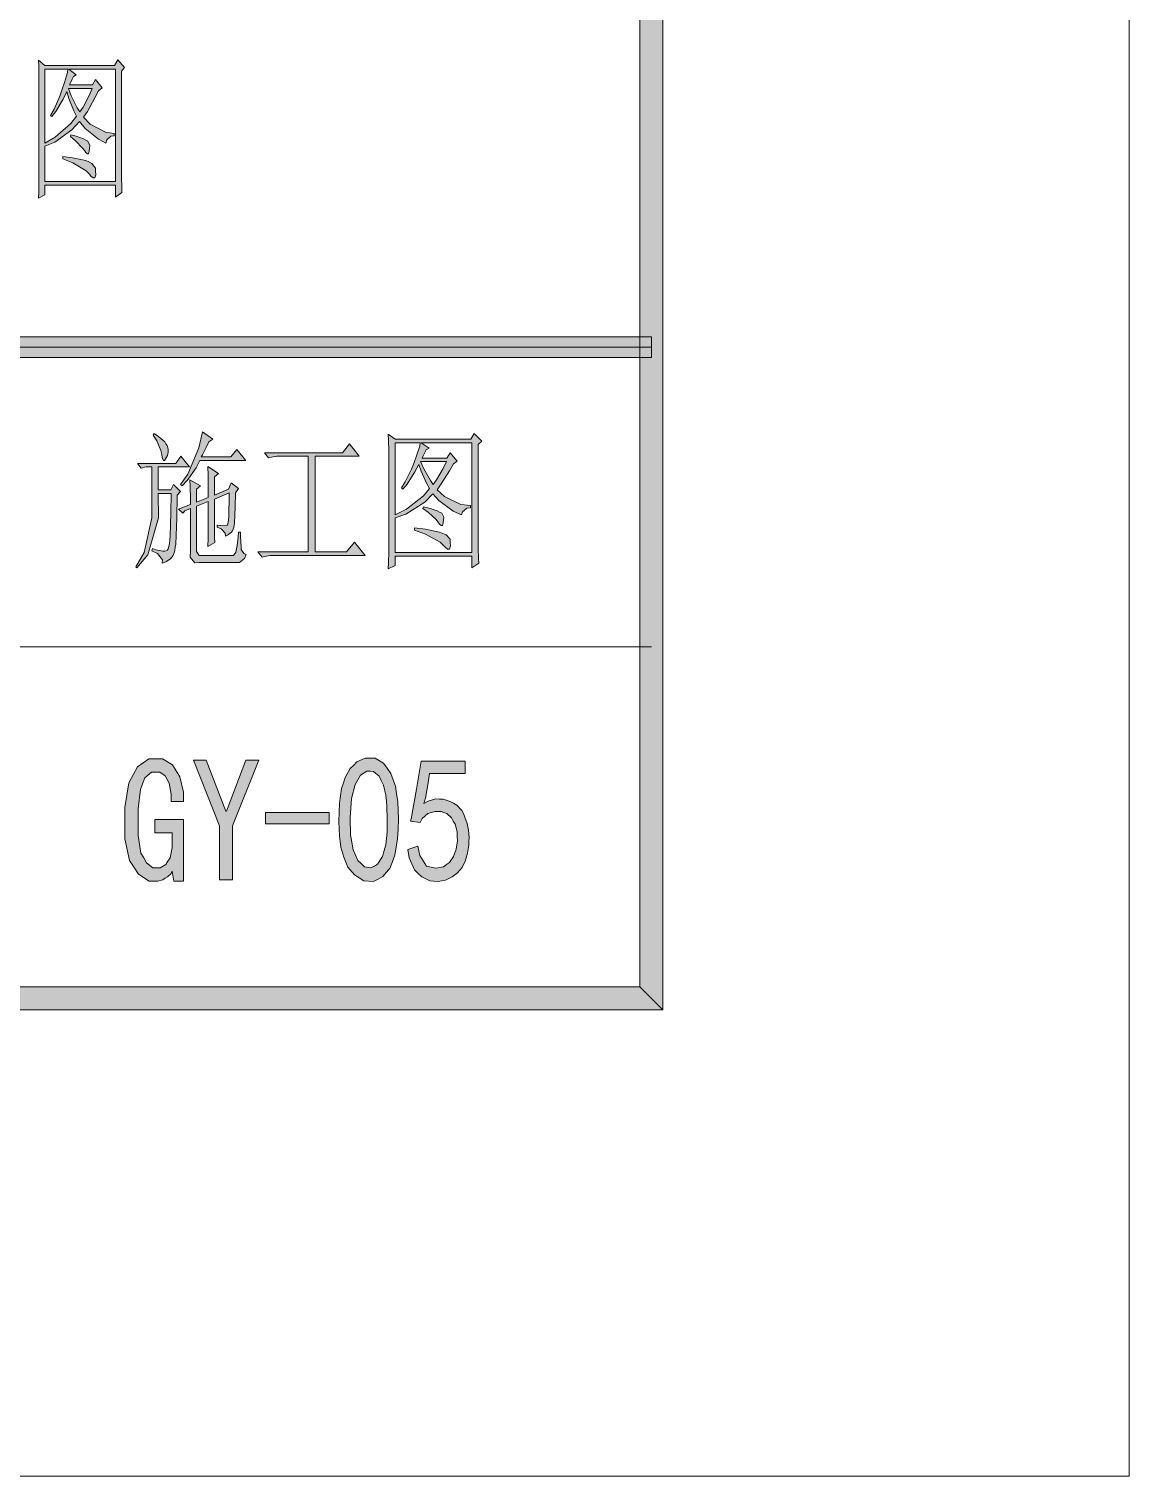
# Model space of a CAD drawing. Header units: millimetres. Extents: x 388 to 64525, y 87 to 607.
# Drawn here: x 64501.52 to 64524.56, y 310.18 to 340.47 of the extents above; entities that cross this region are included whole.
import ezdxf

# ---------------------------------------------------------------- set-up
doc = ezdxf.new("R2010")
doc.units = ezdxf.units.MM

msp = doc.modelspace()

# ---------------------------------------------------------------- hatches: boundary and pattern name
h = msp.add_hatch(color=0)
h.dxf.hatch_style = 2
h.paths.add_polyline_path([(64514.798, 319.942), (64514.314, 320.426), (64514.314, 596.98), (64514.798, 597.464)])
h = msp.add_hatch(color=0)
h.paths.add_polyline_path([(64503.462, 339.591), (64503.462, 337.506), (64503.462, 337.38), (64503.469, 337.155), (64503.472, 337.054), (64503.336, 336.954), (64503.336, 337.205), (64501.86, 337.205), (64501.86, 337.004), (64501.724, 336.929), (64501.731, 337.054), (64501.735, 337.312), (64501.735, 337.445), (64501.735, 339.34), (64501.735, 339.448), (64501.731, 339.688), (64501.724, 339.82), (64501.86, 339.706), (64503.318, 339.706), (64503.383, 339.831), (64503.526, 339.666)])
h.paths.add_polyline_path([(64501.86, 337.28), (64503.336, 337.28), (64503.336, 339.631), (64502.358, 339.631), (64502.512, 339.516), (64502.458, 339.48), (64502.43, 339.423), (64502.39, 339.333), (64502.376, 339.304), (64502.856, 339.304), (64502.921, 339.416), (64503.057, 339.24), (64502.981, 339.179), (64502.906, 339.029), (64502.749, 338.749), (64502.666, 338.624), (64502.806, 338.48), (64503.128, 338.312), (64503.307, 338.287), (64503.307, 338.237), (64503.239, 338.23), (64503.153, 338.154), (64503.136, 338.086), (64502.978, 338.165), (64502.702, 338.391), (64502.584, 338.538), (64502.426, 338.362), (64502.064, 338.104), (64501.86, 338.022)])
h.paths.add_polyline_path([(64501.86, 339.631), (64501.86, 338.086), (64502.075, 338.212), (64502.405, 338.495), (64502.523, 338.649), (64502.462, 338.763), (64502.358, 339.021), (64502.315, 339.165), (64502.24, 339.007), (64502.086, 338.746), (64502.007, 338.638), (64501.978, 338.663), (64502.05, 338.796), (64502.172, 339.068), (64502.222, 339.211), (64502.272, 339.351), (64502.333, 339.562), (64502.34, 339.631)])
h.paths.add_polyline_path([(64502.351, 339.229), (64502.412, 339.072), (64502.534, 338.824), (64502.594, 338.738), (64502.659, 338.839), (64502.784, 339.082), (64502.849, 339.229)])
h = msp.add_hatch(color=0)
h.dxf.hatch_style = 2
h.paths.add_polyline_path([(64502.405, 338.258), (64502.512, 338.23), (64502.666, 338.172), (64502.713, 338.147), (64502.756, 338.122), (64502.799, 338.036), (64502.792, 337.979), (64502.788, 337.918), (64502.77, 337.857), (64502.756, 337.857), (64502.745, 337.857), (64502.713, 337.889), (64502.695, 337.921), (64502.648, 337.982), (64502.498, 338.133), (64502.394, 338.222)])
h = msp.add_hatch(color=0)
h.dxf.hatch_style = 2
h.paths.add_polyline_path([(64502.233, 337.807), (64502.44, 337.775), (64502.713, 337.717), (64502.781, 337.689), (64502.845, 337.66), (64502.917, 337.563), (64502.921, 337.495), (64502.924, 337.423), (64502.906, 337.355), (64502.885, 337.355), (64502.87, 337.355), (64502.824, 337.395), (64502.792, 337.431), (64502.723, 337.506), (64502.444, 337.671), (64502.233, 337.757)])
h = msp.add_hatch(color=0)
h.dxf.hatch_style = 2
h.paths.add_polyline_path([(64464.508, 333.6), (64464.508, 334.03), (64514.558, 334.03), (64514.558, 333.6)])
h = msp.add_hatch(color=0)
h.dxf.hatch_style = 2
h.paths.add_polyline_path([(64504.149, 332.006), (64504.246, 331.938), (64504.368, 331.83), (64504.393, 331.791), (64504.418, 331.752), (64504.443, 331.68), (64504.443, 331.651), (64504.443, 331.612), (64504.425, 331.544), (64504.404, 331.508), (64504.386, 331.476), (64504.361, 331.44), (64504.339, 331.44), (64504.314, 331.501), (64504.307, 331.565), (64504.286, 331.651), (64504.2, 331.852), (64504.128, 331.97)])
h = msp.add_hatch(color=0)
h.dxf.hatch_style = 2
h.paths.add_polyline_path([(64505.16, 332.042), (64505.375, 331.884), (64505.289, 331.834), (64505.235, 331.716), (64505.156, 331.558), (64505.131, 331.515), (64505.751, 331.515), (64505.876, 331.673), (64506.063, 331.44), (64505.103, 331.44), (64505.024, 331.286), (64504.837, 331.024), (64504.73, 330.913), (64504.698, 330.938), (64504.852, 331.153), (64505.081, 331.705)])
h = msp.add_hatch(color=0)
h.paths.add_polyline_path([(64510.932, 331.773), (64510.932, 329.734), (64510.932, 329.613), (64510.939, 329.39), (64510.943, 329.294), (64510.796, 329.197), (64510.796, 329.441), (64509.194, 329.441), (64509.194, 329.244), (64509.047, 329.172), (64509.055, 329.294), (64509.058, 329.545), (64509.058, 329.673), (64509.058, 331.529), (64509.058, 331.633), (64509.055, 331.866), (64509.047, 331.995), (64509.194, 331.884), (64510.778, 331.884), (64510.846, 332.006), (64511.004, 331.845)])
h.paths.add_polyline_path([(64509.194, 329.516), (64510.796, 329.516), (64510.796, 331.809), (64509.735, 331.809), (64509.904, 331.698), (64509.843, 331.662), (64509.814, 331.608), (64509.771, 331.522), (64509.757, 331.49), (64510.276, 331.49), (64510.344, 331.601), (64510.491, 331.429), (64510.412, 331.368), (64510.33, 331.221), (64510.158, 330.949), (64510.069, 330.827), (64510.223, 330.687), (64510.57, 330.523), (64510.767, 330.498), (64510.767, 330.447), (64510.692, 330.44), (64510.599, 330.369), (64510.581, 330.301), (64510.409, 330.379), (64510.108, 330.601), (64509.983, 330.741), (64509.811, 330.569), (64509.416, 330.318), (64509.194, 330.24)])
h.paths.add_polyline_path([(64509.194, 331.809), (64509.194, 330.301), (64509.427, 330.422), (64509.785, 330.698), (64509.911, 330.852), (64509.85, 330.963), (64509.735, 331.214), (64509.685, 331.357), (64509.606, 331.203), (64509.442, 330.945), (64509.352, 330.842), (64509.323, 330.867), (64509.402, 330.996), (64509.535, 331.261), (64509.588, 331.4), (64509.642, 331.537), (64509.707, 331.741), (64509.717, 331.809)])
h.paths.add_polyline_path([(64509.725, 331.418), (64509.796, 331.264), (64509.929, 331.024), (64509.99, 330.938), (64510.061, 331.035), (64510.198, 331.275), (64510.266, 331.418)])
h = msp.add_hatch(color=0)
h.dxf.hatch_style = 2
h.paths.add_polyline_path([(64506.457, 331.601), (64508.087, 331.601), (64508.234, 331.787), (64508.438, 331.529), (64507.517, 331.529), (64507.517, 329.527), (64508.173, 329.527), (64508.342, 329.734), (64508.567, 329.451), (64506.643, 329.451), (64506.579, 329.451), (64506.46, 329.433), (64506.407, 329.416), (64506.317, 329.527), (64507.371, 329.527), (64507.371, 331.529), (64506.779, 331.529), (64506.715, 331.529), (64506.6, 331.512), (64506.543, 331.494)])
h = msp.add_hatch(color=0)
h.dxf.hatch_style = 2
h.paths.add_polyline_path([(64503.784, 329.197), (64503.766, 329.218), (64503.935, 329.516), (64504.099, 330.24), (64504.099, 330.67), (64504.099, 331.307), (64503.981, 331.307), (64503.874, 331.282), (64503.795, 331.379), (64504.601, 331.379), (64504.708, 331.529), (64504.884, 331.307), (64504.228, 331.307), (64504.228, 330.827), (64504.493, 330.827), (64504.551, 330.938), (64504.698, 330.791), (64504.63, 330.716), (64504.619, 330.236), (64504.601, 329.691), (64504.59, 329.623), (64504.579, 329.555), (64504.544, 329.451), (64504.519, 329.416), (64504.49, 329.38), (64504.39, 329.319), (64504.314, 329.294), (64504.321, 329.362), (64504.214, 329.491), (64504.099, 329.552), (64504.11, 329.598), (64504.182, 329.573), (64504.293, 329.548), (64504.332, 329.545), (64504.368, 329.541), (64504.418, 329.555), (64504.429, 329.573), (64504.44, 329.595), (64504.465, 329.695), (64504.472, 329.777), (64504.483, 329.86), (64504.497, 330.347), (64504.501, 330.752), (64504.228, 330.752), (64504.235, 330.243), (64504.017, 329.466)])
h = msp.add_hatch(color=0)
h.dxf.hatch_style = 2
h.paths.add_polyline_path([(64505.031, 330.569), (64505.278, 330.666), (64505.278, 330.802), (64505.275, 331.128), (64505.267, 331.318), (64505.493, 331.171), (64505.407, 331.096), (64505.407, 330.716), (64505.701, 330.838), (64505.758, 330.974), (64505.916, 330.852), (64505.848, 330.766), (64505.844, 330.472), (64505.83, 330.132), (64505.823, 330.086), (64505.816, 330.039), (64505.787, 329.967), (64505.765, 329.942), (64505.74, 329.921), (64505.679, 329.878), (64505.64, 329.856), (64505.636, 329.921), (64505.547, 330.01), (64505.464, 330.043), (64505.464, 330.089), (64505.543, 330.078), (64505.64, 330.071), (64505.661, 330.078), (64505.679, 330.086), (64505.704, 330.182), (64505.712, 330.275), (64505.712, 330.369), (64505.715, 330.612), (64505.719, 330.766), (64505.407, 330.63), (64505.407, 330.103), (64505.407, 330.017), (64505.411, 329.828), (64505.414, 329.724), (64505.267, 329.638), (64505.275, 329.813), (64505.278, 330.286), (64505.278, 330.58), (64505.031, 330.483), (64505.031, 329.613), (64505.031, 329.534), (64505.092, 329.451), (64505.149, 329.451), (64505.769, 329.451), (64505.808, 329.451), (64505.859, 329.523), (64505.873, 329.595), (64505.884, 329.663), (64505.905, 329.838), (64505.916, 329.942), (64505.955, 329.942), (64505.955, 329.871), (64505.959, 329.724), (64505.966, 329.648), (64505.97, 329.577), (64506.023, 329.491), (64506.074, 329.476), (64506.038, 329.39), (64505.93, 329.304), (64505.859, 329.304), (64505.092, 329.304), (64504.995, 329.301), (64504.898, 329.416), (64504.905, 329.537), (64504.905, 330.433), (64504.787, 330.386), (64504.748, 330.336), (64504.658, 330.422), (64504.905, 330.519), (64504.905, 330.637), (64504.898, 330.895), (64504.895, 331.035), (64505.12, 330.913), (64505.031, 330.838)])
h = msp.add_hatch(color=0)
h.dxf.hatch_style = 2
h.paths.add_polyline_path([(64509.785, 330.472), (64509.904, 330.44), (64510.069, 330.386), (64510.119, 330.361), (64510.169, 330.336), (64510.212, 330.254), (64510.208, 330.197), (64510.201, 330.139), (64510.183, 330.078), (64510.169, 330.078), (64510.155, 330.078), (64510.119, 330.111), (64510.101, 330.139), (64510.051, 330.204), (64509.889, 330.351), (64509.775, 330.437)])
h = msp.add_hatch(color=0)
h.dxf.hatch_style = 2
h.paths.add_polyline_path([(64509.599, 330.028), (64509.825, 330), (64510.122, 329.942), (64510.194, 329.914), (64510.262, 329.885), (64510.341, 329.792), (64510.344, 329.724), (64510.348, 329.656), (64510.33, 329.587), (64510.305, 329.587), (64510.291, 329.587), (64510.241, 329.627), (64510.208, 329.663), (64510.133, 329.734), (64509.828, 329.896), (64509.599, 329.982)])
h = msp.add_hatch(color=0)
h.dxf.hatch_style = 2
h.paths.add_polyline_path([(64504.759, 322.637), (64504.562, 322.637), (64504.526, 322.841), (64504.501, 322.798), (64504.429, 322.726), (64504.379, 322.697), (64504.329, 322.665), (64504.221, 322.637), (64504.164, 322.637), (64504.042, 322.637), (64503.82, 322.78), (64503.727, 322.923), (64503.63, 323.067), (64503.533, 323.522), (64503.533, 323.837), (64503.533, 324.177), (64503.619, 324.69), (64503.709, 324.858), (64503.795, 325.026), (64504.035, 325.195), (64504.185, 325.195), (64504.321, 325.195), (64504.533, 325.069), (64504.608, 324.944), (64504.683, 324.822), (64504.759, 324.5), (64504.759, 324.303), (64504.501, 324.303), (64504.501, 324.457), (64504.461, 324.686), (64504.422, 324.761), (64504.379, 324.84), (64504.264, 324.915), (64504.185, 324.915), (64504.092, 324.915), (64503.952, 324.797), (64503.906, 324.675), (64503.859, 324.553), (64503.813, 324.149), (64503.813, 323.866), (64503.813, 323.593), (64503.87, 323.221), (64503.931, 323.12), (64503.988, 323.016), (64504.121, 322.916), (64504.2, 322.916), (64504.275, 322.916), (64504.393, 322.984), (64504.436, 323.052), (64504.483, 323.124), (64504.526, 323.339), (64504.526, 323.486), (64504.526, 323.647), (64504.164, 323.647), (64504.164, 323.923), (64504.759, 323.923)])
h = msp.add_hatch(color=0)
h.dxf.hatch_style = 2
h.paths.add_polyline_path([(64506.335, 325.166), (64505.787, 323.79), (64505.787, 322.665), (64505.518, 322.665), (64505.518, 323.79), (64504.97, 325.166), (64505.239, 325.166), (64505.647, 324.098), (64505.658, 324.098), (64506.066, 325.166)])
h = msp.add_hatch(color=0)
h.paths.add_polyline_path([(64508.019, 324.077), (64508.026, 324.27), (64508.069, 324.575), (64508.109, 324.69), (64508.144, 324.804), (64508.252, 324.991), (64508.324, 325.062), (64508.392, 325.134), (64508.567, 325.209), (64508.668, 325.209), (64508.772, 325.209), (64508.947, 325.102), (64509.026, 324.998), (64509.101, 324.89), (64509.198, 324.625), (64509.223, 324.464), (64509.248, 324.303), (64509.262, 323.934), (64509.252, 323.726), (64509.244, 323.518), (64509.184, 323.178), (64509.137, 323.045), (64509.087, 322.916), (64508.936, 322.733), (64508.836, 322.68), (64508.739, 322.629), (64508.539, 322.64), (64508.438, 322.705), (64508.342, 322.766), (64508.202, 322.93), (64508.159, 323.031), (64508.119, 323.135), (64508.058, 323.35), (64508.044, 323.464), (64508.026, 323.575), (64508.012, 323.883)])
h.paths.add_polyline_path([(64508.266, 324.163), (64508.248, 323.962), (64508.259, 323.604), (64508.288, 323.45), (64508.316, 323.292), (64508.413, 323.07), (64508.481, 323.002), (64508.549, 322.938), (64508.686, 322.912), (64508.757, 322.952), (64508.825, 322.991), (64508.929, 323.153), (64508.961, 323.274), (64508.994, 323.393), (64509.026, 323.658), (64509.026, 323.797), (64509.026, 323.941), (64509.015, 324.199), (64509.008, 324.317), (64508.997, 324.435), (64508.947, 324.647), (64508.9, 324.74), (64508.857, 324.836), (64508.739, 324.933), (64508.668, 324.937), (64508.596, 324.94), (64508.467, 324.851), (64508.41, 324.754), (64508.356, 324.661), (64508.281, 324.364)])
h = msp.add_hatch(color=0)
h.dxf.hatch_style = 2
h.paths.add_polyline_path([(64509.667, 323.367), (64509.707, 323.17), (64509.846, 322.952), (64509.947, 322.93), (64510.047, 322.909), (64510.208, 322.934), (64510.269, 322.981), (64510.33, 323.027), (64510.416, 323.153), (64510.445, 323.228), (64510.47, 323.307), (64510.495, 323.479), (64510.491, 323.572), (64510.488, 323.668), (64510.448, 323.83), (64510.409, 323.894), (64510.369, 323.959), (64510.276, 324.048), (64510.215, 324.07), (64510.158, 324.091), (64510.026, 324.091), (64509.954, 324.07), (64509.879, 324.048), (64509.76, 323.944), (64509.714, 323.866), (64509.517, 323.894), (64509.528, 323.937), (64509.639, 324.564), (64509.735, 325.148), (64510.66, 325.148), (64510.66, 324.887), (64509.911, 324.887), (64509.882, 324.69), (64509.825, 324.374), (64509.796, 324.26), (64509.882, 324.31), (64510.047, 324.356), (64510.122, 324.353), (64510.198, 324.349), (64510.344, 324.306), (64510.416, 324.267), (64510.484, 324.227), (64510.588, 324.116), (64510.62, 324.048), (64510.653, 323.977), (64510.699, 323.84), (64510.713, 323.769), (64510.728, 323.701), (64510.739, 323.55), (64510.735, 323.471), (64510.735, 323.389), (64510.706, 323.224), (64510.685, 323.142), (64510.66, 323.056), (64510.592, 322.92), (64510.545, 322.862), (64510.495, 322.809), (64510.384, 322.723), (64510.316, 322.69), (64510.248, 322.654), (64510.094, 322.629), (64510.004, 322.637), (64509.918, 322.644), (64509.753, 322.726), (64509.674, 322.798), (64509.596, 322.869), (64509.485, 323.12), (64509.456, 323.296)])
h = msp.add_hatch(color=0)
h.dxf.hatch_style = 2
h.paths.add_polyline_path([(64507.808, 323.837), (64506.478, 323.837), (64506.478, 324.07), (64507.808, 324.07)])
h = msp.add_hatch(color=0)
h.dxf.hatch_style = 2
h.paths.add_polyline_path([(64125.302, 319.942), (64125.782, 320.426), (64514.314, 320.426), (64514.798, 319.942)])

# ---------------------------------------------------------------- linework, layer by layer
at = {"color": 0, "lineweight": 0}
for points in [[(64103.998, 310.182), (64103.998, 607.224), (64524.558, 607.224), (64524.558, 310.182)], [(64514.798, 319.942), (64514.314, 320.426), (64514.314, 596.98), (64514.798, 597.464)], [(64503.462, 339.591), (64503.462, 337.506), (64503.462, 337.38), (64503.469, 337.155), (64503.472, 337.054), (64503.336, 336.954), (64503.336, 337.205), (64501.86, 337.205), (64501.86, 337.004), (64501.724, 336.929), (64501.731, 337.054), (64501.735, 337.312), (64501.735, 337.445), (64501.735, 339.34), (64501.735, 339.448), (64501.731, 339.688), (64501.724, 339.82), (64501.86, 339.706), (64503.318, 339.706), (64503.383, 339.831), (64503.526, 339.666)], [(64501.86, 337.28), (64503.336, 337.28), (64503.336, 339.631), (64502.358, 339.631), (64502.512, 339.516), (64502.458, 339.48), (64502.43, 339.423), (64502.39, 339.333), (64502.376, 339.304), (64502.856, 339.304), (64502.921, 339.416), (64503.057, 339.24), (64502.981, 339.179), (64502.906, 339.029), (64502.749, 338.749), (64502.666, 338.624), (64502.806, 338.48), (64503.128, 338.312), (64503.307, 338.287), (64503.307, 338.237), (64503.239, 338.23), (64503.153, 338.154), (64503.136, 338.086), (64502.978, 338.165), (64502.702, 338.391), (64502.584, 338.538), (64502.426, 338.362), (64502.064, 338.104), (64501.86, 338.022)], [(64501.86, 339.631), (64501.86, 338.086), (64502.075, 338.212), (64502.405, 338.495), (64502.523, 338.649), (64502.462, 338.763), (64502.358, 339.021), (64502.315, 339.165), (64502.24, 339.007), (64502.086, 338.746), (64502.007, 338.638), (64501.978, 338.663), (64502.05, 338.796), (64502.172, 339.068), (64502.222, 339.211), (64502.272, 339.351), (64502.333, 339.562), (64502.34, 339.631)], [(64502.351, 339.229), (64502.412, 339.072), (64502.534, 338.824), (64502.594, 338.738), (64502.659, 338.839), (64502.784, 339.082), (64502.849, 339.229)], [(64502.405, 338.258), (64502.512, 338.23), (64502.666, 338.172), (64502.713, 338.147), (64502.756, 338.122), (64502.799, 338.036), (64502.792, 337.979), (64502.788, 337.918), (64502.77, 337.857), (64502.756, 337.857), (64502.745, 337.857), (64502.713, 337.889), (64502.695, 337.921), (64502.648, 337.982), (64502.498, 338.133), (64502.394, 338.222)], [(64502.233, 337.807), (64502.44, 337.775), (64502.713, 337.717), (64502.781, 337.689), (64502.845, 337.66), (64502.917, 337.563), (64502.921, 337.495), (64502.924, 337.423), (64502.906, 337.355), (64502.885, 337.355), (64502.87, 337.355), (64502.824, 337.395), (64502.792, 337.431), (64502.723, 337.506), (64502.444, 337.671), (64502.233, 337.757)], [(64464.508, 333.6), (64464.508, 334.03), (64514.558, 334.03), (64514.558, 333.6)], [(64504.149, 332.006), (64504.246, 331.938), (64504.368, 331.83), (64504.393, 331.791), (64504.418, 331.752), (64504.443, 331.68), (64504.443, 331.651), (64504.443, 331.612), (64504.425, 331.544), (64504.404, 331.508), (64504.386, 331.476), (64504.361, 331.44), (64504.339, 331.44), (64504.314, 331.501), (64504.307, 331.565), (64504.286, 331.651), (64504.2, 331.852), (64504.128, 331.97)], [(64505.16, 332.042), (64505.375, 331.884), (64505.289, 331.834), (64505.235, 331.716), (64505.156, 331.558), (64505.131, 331.515), (64505.751, 331.515), (64505.876, 331.673), (64506.063, 331.44), (64505.103, 331.44), (64505.024, 331.286), (64504.837, 331.024), (64504.73, 330.913), (64504.698, 330.938), (64504.852, 331.153), (64505.081, 331.705)], [(64510.932, 331.773), (64510.932, 329.734), (64510.932, 329.613), (64510.939, 329.39), (64510.943, 329.294), (64510.796, 329.197), (64510.796, 329.441), (64509.194, 329.441), (64509.194, 329.244), (64509.047, 329.172), (64509.055, 329.294), (64509.058, 329.545), (64509.058, 329.673), (64509.058, 331.529), (64509.058, 331.633), (64509.055, 331.866), (64509.047, 331.995), (64509.194, 331.884), (64510.778, 331.884), (64510.846, 332.006), (64511.004, 331.845)], [(64506.457, 331.601), (64508.087, 331.601), (64508.234, 331.787), (64508.438, 331.529), (64507.517, 331.529), (64507.517, 329.527), (64508.173, 329.527), (64508.342, 329.734), (64508.567, 329.451), (64506.643, 329.451), (64506.579, 329.451), (64506.46, 329.433), (64506.407, 329.416), (64506.317, 329.527), (64507.371, 329.527), (64507.371, 331.529), (64506.779, 331.529), (64506.715, 331.529), (64506.6, 331.512), (64506.543, 331.494)], [(64509.194, 329.516), (64510.796, 329.516), (64510.796, 331.809), (64509.735, 331.809), (64509.904, 331.698), (64509.843, 331.662), (64509.814, 331.608), (64509.771, 331.522), (64509.757, 331.49), (64510.276, 331.49), (64510.344, 331.601), (64510.491, 331.429), (64510.412, 331.368), (64510.33, 331.221), (64510.158, 330.949), (64510.069, 330.827), (64510.223, 330.687), (64510.57, 330.523), (64510.767, 330.498), (64510.767, 330.447), (64510.692, 330.44), (64510.599, 330.369), (64510.581, 330.301), (64510.409, 330.379), (64510.108, 330.601), (64509.983, 330.741), (64509.811, 330.569), (64509.416, 330.318), (64509.194, 330.24)], [(64509.194, 331.809), (64509.194, 330.301), (64509.427, 330.422), (64509.785, 330.698), (64509.911, 330.852), (64509.85, 330.963), (64509.735, 331.214), (64509.685, 331.357), (64509.606, 331.203), (64509.442, 330.945), (64509.352, 330.842), (64509.323, 330.867), (64509.402, 330.996), (64509.535, 331.261), (64509.588, 331.4), (64509.642, 331.537), (64509.707, 331.741), (64509.717, 331.809)], [(64503.784, 329.197), (64503.766, 329.218), (64503.935, 329.516), (64504.099, 330.24), (64504.099, 330.67), (64504.099, 331.307), (64503.981, 331.307), (64503.874, 331.282), (64503.795, 331.379), (64504.601, 331.379), (64504.708, 331.529), (64504.884, 331.307), (64504.228, 331.307), (64504.228, 330.827), (64504.493, 330.827), (64504.551, 330.938), (64504.698, 330.791), (64504.63, 330.716), (64504.619, 330.236), (64504.601, 329.691), (64504.59, 329.623), (64504.579, 329.555), (64504.544, 329.451), (64504.519, 329.416), (64504.49, 329.38), (64504.39, 329.319), (64504.314, 329.294), (64504.321, 329.362), (64504.214, 329.491), (64504.099, 329.552), (64504.11, 329.598), (64504.182, 329.573), (64504.293, 329.548), (64504.332, 329.545), (64504.368, 329.541), (64504.418, 329.555), (64504.429, 329.573), (64504.44, 329.595), (64504.465, 329.695), (64504.472, 329.777), (64504.483, 329.86), (64504.497, 330.347), (64504.501, 330.752), (64504.228, 330.752), (64504.235, 330.243), (64504.017, 329.466)], [(64509.725, 331.418), (64509.796, 331.264), (64509.929, 331.024), (64509.99, 330.938), (64510.061, 331.035), (64510.198, 331.275), (64510.266, 331.418)], [(64505.031, 330.569), (64505.278, 330.666), (64505.278, 330.802), (64505.275, 331.128), (64505.267, 331.318), (64505.493, 331.171), (64505.407, 331.096), (64505.407, 330.716), (64505.701, 330.838), (64505.758, 330.974), (64505.916, 330.852), (64505.848, 330.766), (64505.844, 330.472), (64505.83, 330.132), (64505.823, 330.086), (64505.816, 330.039), (64505.787, 329.967), (64505.765, 329.942), (64505.74, 329.921), (64505.679, 329.878), (64505.64, 329.856), (64505.636, 329.921), (64505.547, 330.01), (64505.464, 330.043), (64505.464, 330.089), (64505.543, 330.078), (64505.64, 330.071), (64505.661, 330.078), (64505.679, 330.086), (64505.704, 330.182), (64505.712, 330.275), (64505.712, 330.369), (64505.715, 330.612), (64505.719, 330.766), (64505.407, 330.63), (64505.407, 330.103), (64505.407, 330.017), (64505.411, 329.828), (64505.414, 329.724), (64505.267, 329.638), (64505.275, 329.813), (64505.278, 330.286), (64505.278, 330.58), (64505.031, 330.483), (64505.031, 329.613), (64505.031, 329.534), (64505.092, 329.451), (64505.149, 329.451), (64505.769, 329.451), (64505.808, 329.451), (64505.859, 329.523), (64505.873, 329.595), (64505.884, 329.663), (64505.905, 329.838), (64505.916, 329.942), (64505.955, 329.942), (64505.955, 329.871), (64505.959, 329.724), (64505.966, 329.648), (64505.97, 329.577), (64506.023, 329.491), (64506.074, 329.476), (64506.038, 329.39), (64505.93, 329.304), (64505.859, 329.304), (64505.092, 329.304), (64504.995, 329.301), (64504.898, 329.416), (64504.905, 329.537), (64504.905, 330.433), (64504.787, 330.386), (64504.748, 330.336), (64504.658, 330.422), (64504.905, 330.519), (64504.905, 330.637), (64504.898, 330.895), (64504.895, 331.035), (64505.12, 330.913), (64505.031, 330.838)], [(64509.785, 330.472), (64509.904, 330.44), (64510.069, 330.386), (64510.119, 330.361), (64510.169, 330.336), (64510.212, 330.254), (64510.208, 330.197), (64510.201, 330.139), (64510.183, 330.078), (64510.169, 330.078), (64510.155, 330.078), (64510.119, 330.111), (64510.101, 330.139), (64510.051, 330.204), (64509.889, 330.351), (64509.775, 330.437)], [(64509.599, 330.028), (64509.825, 330), (64510.122, 329.942), (64510.194, 329.914), (64510.262, 329.885), (64510.341, 329.792), (64510.344, 329.724), (64510.348, 329.656), (64510.33, 329.587), (64510.305, 329.587), (64510.291, 329.587), (64510.241, 329.627), (64510.208, 329.663), (64510.133, 329.734), (64509.828, 329.896), (64509.599, 329.982)], [(64504.759, 322.637), (64504.562, 322.637), (64504.526, 322.841), (64504.501, 322.798), (64504.429, 322.726), (64504.379, 322.697), (64504.329, 322.665), (64504.221, 322.637), (64504.164, 322.637), (64504.042, 322.637), (64503.82, 322.78), (64503.727, 322.923), (64503.63, 323.067), (64503.533, 323.522), (64503.533, 323.837), (64503.533, 324.177), (64503.619, 324.69), (64503.709, 324.858), (64503.795, 325.026), (64504.035, 325.195), (64504.185, 325.195), (64504.321, 325.195), (64504.533, 325.069), (64504.608, 324.944), (64504.683, 324.822), (64504.759, 324.5), (64504.759, 324.303), (64504.501, 324.303), (64504.501, 324.457), (64504.461, 324.686), (64504.422, 324.761), (64504.379, 324.84), (64504.264, 324.915), (64504.185, 324.915), (64504.092, 324.915), (64503.952, 324.797), (64503.906, 324.675), (64503.859, 324.553), (64503.813, 324.149), (64503.813, 323.866), (64503.813, 323.593), (64503.87, 323.221), (64503.931, 323.12), (64503.988, 323.016), (64504.121, 322.916), (64504.2, 322.916), (64504.275, 322.916), (64504.393, 322.984), (64504.436, 323.052), (64504.483, 323.124), (64504.526, 323.339), (64504.526, 323.486), (64504.526, 323.647), (64504.164, 323.647), (64504.164, 323.923), (64504.759, 323.923)], [(64506.335, 325.166), (64505.787, 323.79), (64505.787, 322.665), (64505.518, 322.665), (64505.518, 323.79), (64504.97, 325.166), (64505.239, 325.166), (64505.647, 324.098), (64505.658, 324.098), (64506.066, 325.166)], [(64508.019, 324.077), (64508.026, 324.27), (64508.069, 324.575), (64508.109, 324.69), (64508.144, 324.804), (64508.252, 324.991), (64508.324, 325.062), (64508.392, 325.134), (64508.567, 325.209), (64508.668, 325.209), (64508.772, 325.209), (64508.947, 325.102), (64509.026, 324.998), (64509.101, 324.89), (64509.198, 324.625), (64509.223, 324.464), (64509.248, 324.303), (64509.262, 323.934), (64509.252, 323.726), (64509.244, 323.518), (64509.184, 323.178), (64509.137, 323.045), (64509.087, 322.916), (64508.936, 322.733), (64508.836, 322.68), (64508.739, 322.629), (64508.539, 322.64), (64508.438, 322.705), (64508.342, 322.766), (64508.202, 322.93), (64508.159, 323.031), (64508.119, 323.135), (64508.058, 323.35), (64508.044, 323.464), (64508.026, 323.575), (64508.012, 323.883)], [(64509.667, 323.367), (64509.707, 323.17), (64509.846, 322.952), (64509.947, 322.93), (64510.047, 322.909), (64510.208, 322.934), (64510.269, 322.981), (64510.33, 323.027), (64510.416, 323.153), (64510.445, 323.228), (64510.47, 323.307), (64510.495, 323.479), (64510.491, 323.572), (64510.488, 323.668), (64510.448, 323.83), (64510.409, 323.894), (64510.369, 323.959), (64510.276, 324.048), (64510.215, 324.07), (64510.158, 324.091), (64510.026, 324.091), (64509.954, 324.07), (64509.879, 324.048), (64509.76, 323.944), (64509.714, 323.866), (64509.517, 323.894), (64509.528, 323.937), (64509.639, 324.564), (64509.735, 325.148), (64510.66, 325.148), (64510.66, 324.887), (64509.911, 324.887), (64509.882, 324.69), (64509.825, 324.374), (64509.796, 324.26), (64509.882, 324.31), (64510.047, 324.356), (64510.122, 324.353), (64510.198, 324.349), (64510.344, 324.306), (64510.416, 324.267), (64510.484, 324.227), (64510.588, 324.116), (64510.62, 324.048), (64510.653, 323.977), (64510.699, 323.84), (64510.713, 323.769), (64510.728, 323.701), (64510.739, 323.55), (64510.735, 323.471), (64510.735, 323.389), (64510.706, 323.224), (64510.685, 323.142), (64510.66, 323.056), (64510.592, 322.92), (64510.545, 322.862), (64510.495, 322.809), (64510.384, 322.723), (64510.316, 322.69), (64510.248, 322.654), (64510.094, 322.629), (64510.004, 322.637), (64509.918, 322.644), (64509.753, 322.726), (64509.674, 322.798), (64509.596, 322.869), (64509.485, 323.12), (64509.456, 323.296)], [(64508.266, 324.163), (64508.248, 323.962), (64508.259, 323.604), (64508.288, 323.45), (64508.316, 323.292), (64508.413, 323.07), (64508.481, 323.002), (64508.549, 322.938), (64508.686, 322.912), (64508.757, 322.952), (64508.825, 322.991), (64508.929, 323.153), (64508.961, 323.274), (64508.994, 323.393), (64509.026, 323.658), (64509.026, 323.797), (64509.026, 323.941), (64509.015, 324.199), (64509.008, 324.317), (64508.997, 324.435), (64508.947, 324.647), (64508.9, 324.74), (64508.857, 324.836), (64508.739, 324.933), (64508.668, 324.937), (64508.596, 324.94), (64508.467, 324.851), (64508.41, 324.754), (64508.356, 324.661), (64508.281, 324.364)], [(64507.808, 323.837), (64506.478, 323.837), (64506.478, 324.07), (64507.808, 324.07)], [(64125.302, 319.942), (64125.782, 320.426), (64514.314, 320.426), (64514.798, 319.942)]]:
    msp.add_lwpolyline(points, close=True, dxfattribs=at)
for points in [[(64514.558, 333.815), (64464.508, 333.815)], [(64464.508, 327.538), (64514.558, 327.538)]]:
    msp.add_lwpolyline(points, dxfattribs=at)

doc.saveas('drawing.dxf')
